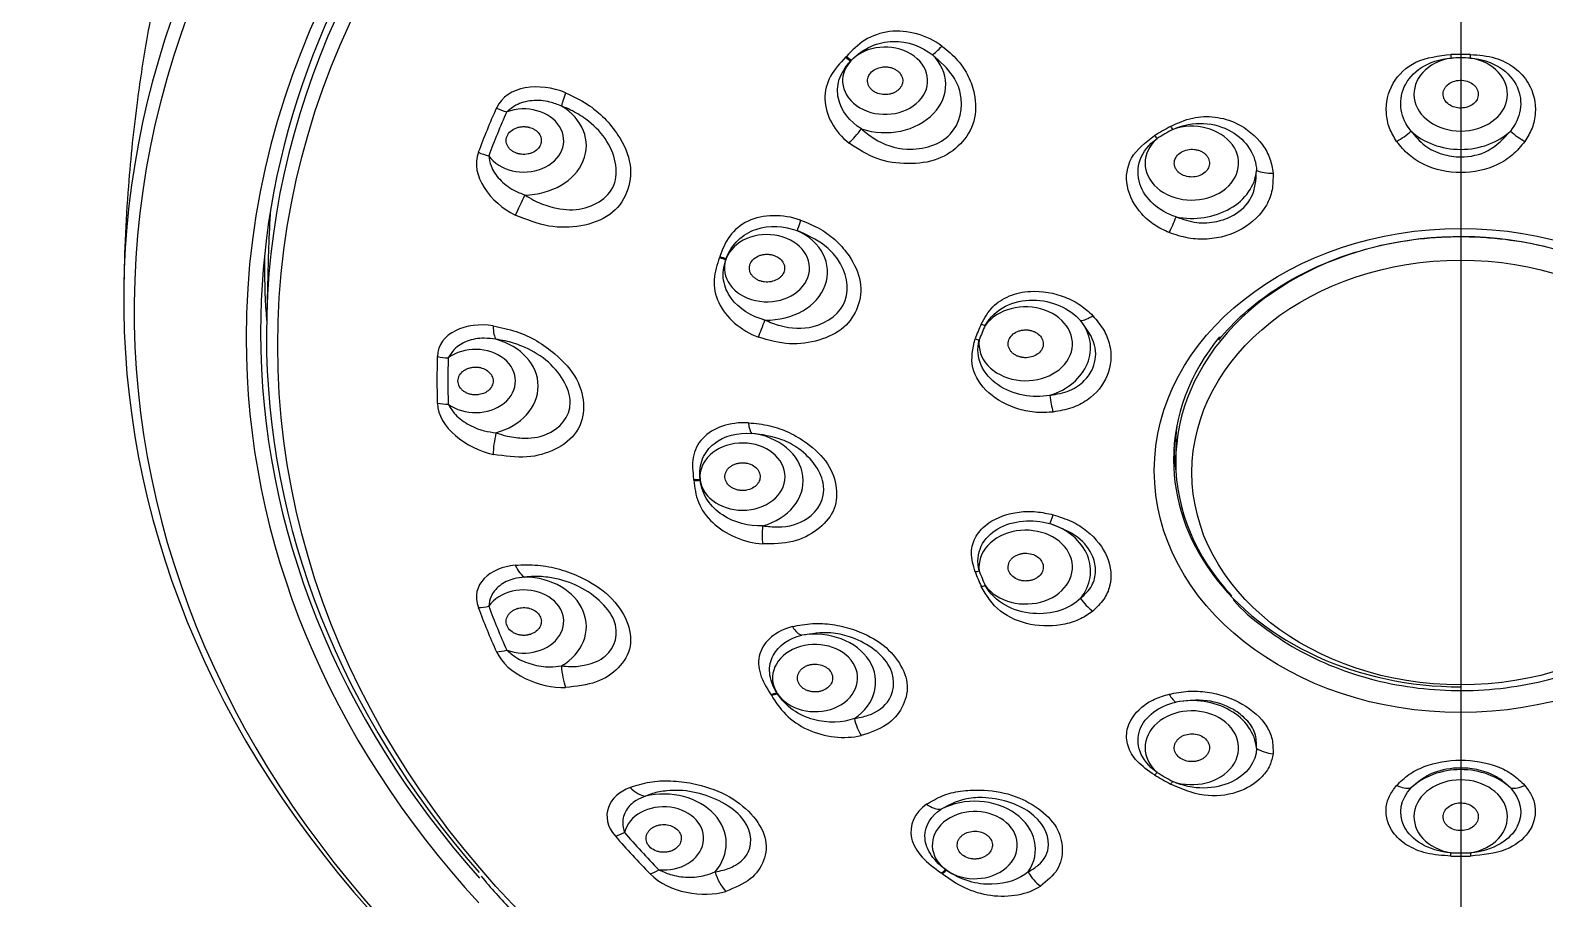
# Model space of a CAD drawing. Extents: x 0 to 1354, y 0 to 992.
# Drawn here: x 417.77 to 460.81, y 656.37 to 681.06 of the extents above; entities that cross this region are included whole.
import ezdxf

# ---------------------------------------------------------------- set-up
doc = ezdxf.new("R2010")
doc.units = 0
doc.header["$LTSCALE"] = 10
doc.header["$MEASUREMENT"] = 0
doc.linetypes.add('CENTER2', pattern=[28.575, 19.05, -3.175, 3.175, -3.175])
doc.layers.add('1', color=7, linetype='CONTINUOUS')
doc.layers.add('Cneter', color=1, linetype='CENTER2', lineweight=13)

msp = doc.modelspace()

# ---------------------------------------------------------------- linework, layer by layer
at = {"layer": '1', "color": 7, "linetype": 'Continuous', "lineweight": -3}
for p, q in [((424.543, 674.89), (424.489, 672.997)), ((450.325, 669.282), (450.325, 668.797))]:
    msp.add_line(p, q, dxfattribs=at)
for centre, major_axis, ratio, start_param, end_param in [((458.424, 673.124), (37.699, 0), 0.790155, 5.156583, 10.55138), ((458.424, 672.315), (-34.52, 0), 0.790155, 3.141593, 6.283185), ((458.424, 672.48), (34.11, 0), 0.790155, 0, 3.141593), ((458.424, 673.406), (-37.999, 0), 0.790155, 5.627397, 6.920378), ((458.424, 672.394), (-33.944, 0), 0.790155, 5.595275, 6.283185), ((442.065, 679.63), (1.209, 0), 0.790155, 2.51018, 8.762594), ((443.805, 681.002), (-0.475, -0.643), 0.18333, 0.372338, 1.069202), ((458.424, 669.882), (21.895, 0), 0.790155, 2.493937, 2.495651), ((441.089, 680.684), (-0.579, 0.552), 0.489427, 1.773217, 2.007632), ((441.112, 680.707), (0.578, -0.553), 0.488794, 4.91568, 5.150095), ((458.424, 669.868), (21.709, 0), 0.790155, 2.493937, 2.495651), ((442.065, 679.515), (-1.723, 0), 0.790155, 1.168192, 3.821397), ((458.424, 679.248), (1.328, 0), 0.790155, 1.780257, 7.64452), ((458.424, 668.982), (-14.424, 0), 0.790155, 4.69308, 4.731698), ((458.148, 680.765), (-0.012, 0.8), 0.011834, 2.076794, 2.23044), ((458.424, 668.976), (14.302, 0), 0.790155, 1.551487, 1.590105), ((458.701, 680.765), (-0.012, -0.8), 0.011834, 0.911152, 1.064799), ((433.254, 679.783), (-0.385, -0.923), 0.069891, 5.30923, 5.987258), ((458.424, 671.123), (-29.098, 0), 0.790155, 5.940229, 5.997824), ((431.795, 677.93), (1.136, 0), 0.790155, 3.645275, 8.292777), ((431.312, 679.355), (-0.911, 0.412), 0.577214, 1.512063, 1.825951), ((431.795, 677.786), (-1.779, 0), 0.790155, 1.589334, 4.065533), ((458.424, 671.093), (28.789, 0), 0.790155, 2.798636, 2.856231), ((450.783, 677.286), (1.328, 0), 0.790155, 2.408576, 8.272839), ((441.189, 678.264), (-0.496, -0.628), 0.201371, 1.028996, 1.72586), ((458.424, 668.982), (-14.424, 0), 0.790155, 5.321398, 5.360017), ((449.796, 678.479), (-0.41, 0.687), 0.369764, 1.971146, 2.124793), ((458.424, 668.976), (14.302, 0), 0.790155, 2.179806, 2.218424), ((450.243, 678.735), (0.386, -0.701), 0.350617, 5.125372, 5.279019), ((456.616, 678.315), (-0.651, -0.465), 0.42584, 1.252545, 1.894), ((458.424, 679.133), (-1.842, 0), 0.790155, 0.696206, 2.445387), ((460.233, 678.315), (-0.651, 0.465), 0.42584, 1.247593, 1.889048), ((430.8, 678.109), (0.937, -0.348), 0.588121, 4.613484, 4.927372), ((450.783, 677.172), (-1.842, 0), 0.790155, 1.324524, 3.073705), ((453.134, 677.421), (-0.797, -0.065), 0.516767, 0.830444, 1.4719), ((431.84, 676.343), (-0.439, -0.898), 0.027536, 4.683208, 5.361237), ((458.424, 674.287), (-33.89, 0), 0.790155, 6.220452, 6.260703), ((450.209, 675.741), (-0.294, -0.744), 0.137649, 1.008542, 1.649998), ((438.707, 674.301), (1.209, 0), 0.790155, 2.879779, 9.132193), ((438.707, 674.186), (-1.723, 0), 0.790155, 1.537791, 4.190996), ((439.821, 676.095), (-0.262, -0.756), 0.015481, 5.319461, 6.016325), ((458.425, 668.797), (-8.1, 0), 0.790155, 3.141593, 5.631894), ((458.424, 674.41), (-34, 0), 0.790155, 6.274055, 6.283185), ((458.424, 669.882), (21.895, 0), 0.790155, 2.863537, 2.86525), ((437.539, 675.039), (-0.753, 0.27), 0.589653, 1.54494, 1.779354), ((437.55, 675.067), (0.752, -0.272), 0.589366, 4.687755, 4.92217), ((458.424, 669.868), (21.709, 0), 0.790155, 2.863537, 2.86525), ((458.424, 674.41), (-34, 0), 0.790155, 0, 0.059494), ((446.061, 672.15), (1.328, 0), 0.790155, 3.036895, 8.901158), ((438.633, 672.795), (-0.285, -0.748), 0.006264, 0.917112, 1.613975), ((446.061, 672.036), (-1.842, 0), 0.790155, 1.952843, 3.702024), ((448.057, 673.401), (-0.58, -0.551), 0.3757, 0.441364, 1.082819), ((458.424, 672.315), (-34.52, 0), 0.790155, 0, 0.629497), ((458.424, 672.48), (34.11, 0), 0.790155, 3.141593, 3.755087), ((458.424, 672.394), (-33.944, 0), 0.790155, 0, 0.605935), ((431.215, 673.228), (-0.155, -0.988), 0.252062, 5.362069, 6.040098), ((458.424, 668.982), (-14.424, 0), 0.790155, 5.949717, 5.988335), ((458.424, 668.976), (14.302, 0), 0.790155, 2.808124, 2.846742), ((444.911, 673.165), (0.733, -0.321), 0.579144, 4.807386, 4.961032), ((458.424, 668.848), (8.162, 0), 0.790155, 2.567172, 3.141593), ((458.425, 668.797), (-8.1, 0), 0.790155, 5.631894, 6.283185), ((430.424, 671.093), (1.136, 0), 0.790155, 3.959434, 8.606936), ((430.424, 670.95), (-1.779, 0), 0.790155, 1.903493, 4.379692), ((444.74, 672.75), (-0.747, 0.287), 0.586457, 1.638854, 1.792501), ((458.424, 671.123), (-29.098, 0), 0.790155, 6.254388, 6.311983), ((429.648, 672.361), (-0.999, 0.036), 0.612653, 1.279239, 1.593127), ((458.424, 671.093), (28.789, 0), 0.790155, 3.112795, 3.17039), ((446.939, 670.683), (0.098, -0.794), 0.237725, 4.681171, 5.322626), ((429.648, 671.051), (0.999, 0.036), 0.612653, 4.37617, 4.690058), ((438.35, 670.382), (-0.037, -0.799), 0.234951, 5.362384, 6.059247), ((458.425, 669.282), (8.1, 0), 0.790155, 3.061138, 3.141593), ((431.215, 669.611), (-0.212, -0.977), 0.207528, 4.74651, 5.424539), ((438.012, 668.374), (1.209, 0), 0.790155, 3.249378, 9.501792), ((438.012, 668.259), (-1.723, 0), 0.790155, 1.90739, 4.560595), ((458.424, 669.282), (8.15, 0), 0.790155, 3.152785, 3.260973), ((458.424, 668.848), (8.162, 0), 0.790155, 3.141593, 3.665552), ((458.425, 668.797), (-8.1, 0), 0.790155, 0, 0.637449), ((458.424, 669.882), (21.895, 0), 0.790155, 3.233136, 3.234849), ((436.807, 668.79), (0.795, 0.092), 0.610341, 4.407184, 4.641599), ((436.81, 668.761), (-0.794, -0.094), 0.610244, 1.264274, 1.498689), ((458.424, 669.868), (21.709, 0), 0.790155, 3.233136, 3.234849), ((446.939, 667.79), (-0.208, -0.772), 0.056522, 0.242482, 0.883937), ((438.751, 666.966), (-0.061, -0.798), 0.212439, 4.718598, 5.415462), ((446.061, 665.802), (1.328, 0), 0.790155, 3.665213, 9.529476), ((446.061, 665.687), (-1.842, 0), 0.790155, 2.581161, 4.330343), ((431.84, 666.495), (0.091, -0.996), 0.432054, 5.368556, 6.046585), ((431.795, 664.113), (-1.779, 0), 0.790155, 2.217652, 4.693852), ((444.74, 666.182), (0.747, 0.287), 0.586457, 4.337038, 4.490685), ((458.424, 668.982), (-14.424, 0), 0.790155, 0.29485, 0.333468), ((458.424, 668.976), (14.302, 0), 0.790155, 3.436443, 3.475061), ((458.424, 668.848), (8.162, 0), 0.790155, 3.665551, 4.712389), ((431.795, 664.256), (1.136, 0), 0.790155, 4.273594, 8.921095), ((444.911, 665.767), (-0.733, -0.321), 0.579144, 1.168506, 1.322153), ((430.8, 665.302), (-0.937, -0.348), 0.588121, 1.041925, 1.355813), ((458.424, 671.123), (-29.098, 0), 0.790155, 0.285362, 0.342957), ((458.424, 671.093), (28.789, 0), 0.790155, 3.426954, 3.484549), ((448.057, 665.073), (0.511, -0.615), 0.556904, 4.516601, 5.158057), ((440.074, 662.648), (1.209, 0), 0.790155, 3.618977, 9.871391), ((439.59, 664.635), (0.202, -0.774), 0.44544, 5.337326, 6.034189), ((440.074, 662.533), (-1.723, 0), 0.790155, 2.276989, 4.930194), ((431.312, 664.057), (0.911, 0.412), 0.577214, 4.143346, 4.457234), ((433.254, 663.055), (0.03, -1), 0.3897, 4.764865, 5.442893), ((438.983, 662.726), (0.677, 0.426), 0.548886, 4.145622, 4.380037), ((458.424, 669.882), (21.895, 0), 0.790155, 3.602735, 3.604448), ((439, 662.699), (-0.676, -0.427), 0.548418, 1.002967, 1.237381), ((458.424, 669.868), (21.709, 0), 0.790155, 3.602735, 3.604448), ((450.209, 662.732), (0.189, -0.777), 0.318853, 5.403993, 6.045448), ((450.783, 660.551), (-1.842, 0), 0.790155, 3.20948, 4.958661), ((450.783, 660.666), (1.328, 0), 0.790155, 4.293532, 10.157795), ((441.526, 661.564), (0.177, -0.78), 0.425202, 4.701083, 5.397947), ((453.134, 661.053), (0.796, -0.078), 0.69797, 4.082197, 4.723652), ((449.796, 660.454), (0.41, 0.687), 0.369764, 4.004746, 4.158392), ((458.424, 668.982), (-14.424, 0), 0.790155, 0.923169, 0.961787), ((458.424, 668.976), (14.302, 0), 0.790155, 4.064761, 4.10338), ((458.424, 658.589), (-1.842, 0), 0.790155, 3.837798, 5.58698), ((435.067, 660.245), (0.359, -0.933), 0.592247, 5.317737, 5.995766), ((435.772, 657.945), (-1.779, 0), 0.790155, 2.531812, 5.008011), ((450.243, 660.198), (-0.386, -0.701), 0.350617, 0.85052, 1.004166), ((456.616, 660.159), (0.6, -0.53), 0.607043, 5.181947, 5.823402), ((458.424, 658.704), (1.328, 0), 0.790155, 4.92185, 10.786113), ((460.233, 660.159), (0.6, 0.53), 0.607043, 3.601376, 4.242831), ((435.772, 658.089), (1.136, 0), 0.790155, 4.587753, 9.235255), ((443.374, 659.63), (0.458, -0.656), 0.61852, 5.225567, 5.92243), ((444.614, 657.783), (-1.723, 0), 0.790155, 2.646588, 5.299793), ((444.614, 657.898), (1.209, 0), 0.790155, 3.988576, 10.24099), ((434.656, 658.871), (-0.756, -0.654), 0.50602, 0.844351, 1.158239), ((458.424, 671.123), (-29.098, 0), 0.790155, 0.599521, 0.657116), ((458.424, 671.093), (28.789, 0), 0.790155, 3.741114, 3.798709), ((458.148, 658.168), (0.012, 0.8), 0.011834, 3.899098, 4.052745), ((458.424, 668.976), (14.302, 0), 0.790155, 4.69308, 4.731698), ((458.701, 658.168), (0.012, -0.8), 0.011834, 5.372033, 5.52568), ((458.424, 668.982), (-14.424, 0), 0.790155, 1.551487, 1.590105), ((435.631, 657.811), (0.716, 0.699), 0.485274, 3.956021, 4.26991), ((437.757, 657.319), (0.292, -0.956), 0.556219, 4.729444, 5.407473), ((443.786, 657.692), (0.468, 0.649), 0.413301, 3.957805, 4.19222), ((458.424, 669.882), (21.895, 0), 0.790155, 3.972334, 3.974047), ((443.813, 657.672), (-0.467, -0.65), 0.412525, 0.815539, 1.049953), ((458.424, 669.868), (21.709, 0), 0.790155, 3.972334, 3.974047), ((446.582, 657.319), (0.431, -0.674), 0.60329, 4.599472, 5.296335)]:
    msp.add_ellipse(centre, major_axis=major_axis, ratio=ratio, start_param=start_param, end_param=end_param, dxfattribs=at)
for centre, major_axis in [((458.424, 672.102), (33.622, 0)), ((458.424, 668.548), (-8.709, 0)), ((458.425, 668.491), (7.641, 0))]:
    msp.add_ellipse(centre, major_axis=major_axis, ratio=0.790155, dxfattribs=at)
for points, knots in [([(431.002, 701.819), (430.516, 701.262), (429.686, 700.256), (428.662, 698.891), (427.875, 697.763), (427.175, 696.696), (426.454, 695.519), (425.644, 694.088), (424.853, 692.547), (424.124, 690.965), (423.487, 689.435), (422.879, 687.804), (422.248, 685.869), (421.736, 683.985), (421.35, 682.27), (421.058, 680.746), (420.77, 678.877), (420.513, 676.431), (420.434, 674.587), (420.426, 673.56)], [0, 0, 0, 0, 0.073159, 0.128421, 0.166706, 0.205894, 0.252033, 0.300947, 0.366045, 0.420507, 0.470557, 0.527281, 0.590481, 0.669456, 0.716247, 0.761084, 0.820335, 0.900163, 1, 1, 1, 1]), ([(443.68, 680.616), (443.259, 680.927), (442.701, 681.088), (441.935, 680.994), (441.695, 680.908), (441.286, 680.653), (441.124, 680.486), (440.964, 680.319)], [0, 0, 0, 0, 0.5, 0.5, 0.75, 0.75, 1, 1, 1, 1]), ([(443.68, 680.616), (443.837, 680.486), (444.141, 680.233), (444.451, 679.758), (444.648, 679.17), (444.658, 678.466), (444.251, 677.803), (443.58, 677.342), (442.714, 677.233), (441.802, 677.36), (441.297, 677.688), (441.041, 677.855)], [0, 0, 0, 0, 0.087607, 0.169371, 0.250856, 0.377447, 0.501128, 0.621802, 0.747777, 0.872041, 1, 1, 1, 1]), ([(441.112, 680.217), (441.274, 680.384), (441.461, 680.517), (441.865, 680.696), (442.079, 680.74), (442.71, 680.756), (443.113, 680.607), (443.405, 680.371)], [0, 0, 0, 0, 0.25, 0.25, 0.5, 0.5, 1, 1, 1, 1]), ([(440.941, 680.295), (440.783, 680.13), (440.622, 679.958), (440.406, 679.559), (440.349, 679.333), (440.367, 678.648), (440.633, 678.177), (441.041, 677.855)], [0, 0, 0, 0, 0.25, 0.25, 0.5, 0.5, 1, 1, 1, 1]), ([(441.39, 678.262), (441.065, 678.463), (440.814, 678.774), (440.7, 679.295), (440.704, 679.479), (440.819, 679.844), (440.932, 680.026), (441.089, 680.194)], [0, 0, 0, 0, 0.5, 0.5, 0.75, 0.75, 1, 1, 1, 1]), ([(441.39, 678.262), (441.506, 678.166), (441.872, 677.863), (442.818, 677.549), (443.632, 677.815), (444.195, 678.406), (444.335, 679.039), (443.988, 679.857), (443.629, 680.174), (443.405, 680.371)], [0, 0, 0, 0, 0.080562, 0.253207, 0.499831, 0.500495, 0.747529, 0.843295, 1, 1, 1, 1]), ([(456.601, 677.906), (456.527, 678.029), (456.374, 678.283), (456.264, 678.854), (456.41, 679.577), (457.126, 680.26), (457.797, 680.337), (458.146, 680.377)], [0, 0, 0, 0, 0.121003, 0.24993, 0.500418, 0.740079, 1, 1, 1, 1]), ([(457.011, 678.2), (456.719, 678.555), (456.627, 679.029), (456.917, 679.665), (457.082, 679.858), (457.533, 680.15), (457.823, 680.245), (458.148, 680.274)], [0, 0, 0, 0, 0.5, 0.5, 0.75, 0.75, 1, 1, 1, 1]), ([(458.701, 680.274), (459.023, 680.245), (459.313, 680.151), (459.765, 679.86), (459.932, 679.664), (460.22, 679.034), (460.129, 678.553), (459.838, 678.2)], [0, 0, 0, 0, 0.25, 0.25, 0.5, 0.5, 1, 1, 1, 1]), ([(458.703, 680.377), (458.94, 680.358), (459.392, 680.321), (459.981, 680.023), (460.453, 679.491), (460.595, 678.853), (460.477, 678.282), (460.323, 678.03), (460.248, 677.906)], [0, 0, 0, 0, 0.178327, 0.339125, 0.500023, 0.752204, 0.878517, 1, 1, 1, 1]), ([(442.364, 679.946), (442.351, 679.954), (442.324, 679.969), (442.265, 679.994), (442.184, 680.016), (442.082, 680.027), (441.946, 680.02), (441.784, 679.97), (441.635, 679.853), (441.57, 679.723), (441.562, 679.613), (441.577, 679.532), (441.612, 679.456), (441.666, 679.387), (441.718, 679.344), (441.756, 679.319), (441.782, 679.304), (441.858, 679.265), (441.997, 679.229), (442.155, 679.236), (442.273, 679.268), (442.354, 679.305), (442.425, 679.352), (442.504, 679.429), (442.566, 679.545), (442.57, 679.697), (442.514, 679.816), (442.448, 679.886), (442.402, 679.922), (442.377, 679.938), (442.364, 679.946)], [0, 0, 0, 0, 0.015625, 0.03125, 0.0625, 0.09375, 0.125, 0.1875, 0.25, 0.3125, 0.34375, 0.375, 0.40625, 0.4375, 0.46875, 0.476562, 0.484375, 0.5, 0.5625, 0.625, 0.65625, 0.6875, 0.71875, 0.75, 0.8125, 0.875, 0.9375, 0.96875, 0.984375, 1, 1, 1, 1]), ([(458.924, 679.248), (458.924, 679.261), (458.923, 679.288), (458.913, 679.34), (458.888, 679.403), (458.84, 679.473), (458.753, 679.554), (458.61, 679.626), (458.408, 679.654), (458.208, 679.616), (458.07, 679.535), (457.991, 679.45), (457.949, 679.378), (457.93, 679.314), (457.925, 679.268), (457.924, 679.242), (457.926, 679.204), (457.938, 679.146), (457.983, 679.05), (458.081, 678.947), (458.248, 678.868), (458.44, 678.843), (458.631, 678.877), (458.792, 678.966), (458.882, 679.074), (458.918, 679.172), (458.924, 679.223), (458.924, 679.248)], [0, 0, 0, 0, 0.015625, 0.03125, 0.0625, 0.09375, 0.125, 0.1875, 0.25, 0.3125, 0.375, 0.40625, 0.4375, 0.46875, 0.484375, 0.492188, 0.5, 0.53125, 0.5625, 0.625, 0.6875, 0.75, 0.8125, 0.875, 0.9375, 0.96875, 1, 1, 1, 1]), ([(432.984, 679.286), (433.193, 679.188), (433.595, 678.996), (434.104, 678.575), (434.563, 678.002), (434.896, 677.251), (434.777, 676.422), (434.287, 675.758), (433.448, 675.461), (432.488, 675.436), (431.872, 675.683), (431.555, 675.81)], [0, 0, 0, 0, 0.087456, 0.169153, 0.25014, 0.377375, 0.499739, 0.622279, 0.749894, 0.871256, 1, 1, 1, 1]), ([(432.867, 678.908), (432.759, 678.951), (432.49, 679.057), (432.029, 679.087), (431.593, 678.975), (431.395, 678.811), (431.312, 678.742)], [0, 0, 0, 0, 0.200427, 0.49953, 0.790892, 1, 1, 1, 1]), ([(431.828, 676.381), (431.909, 676.33), (432.133, 676.19), (432.624, 676.002), (433.526, 675.88), (434.198, 676.278), (434.512, 677.043), (434.332, 677.844), (433.647, 678.496), (433.195, 678.776), (432.954, 678.873), (432.867, 678.908)], [0, 0, 0, 0, 0.046355, 0.127416, 0.254336, 0.50001, 0.500136, 0.746142, 0.872777, 0.954138, 1, 1, 1, 1]), ([(450.173, 678.33), (450.378, 678.424), (450.769, 678.604), (451.448, 678.631), (452.188, 678.41), (452.733, 677.949), (453.022, 677.422), (453.067, 677.142), (453.089, 677.004)], [0, 0, 0, 0, 0.178327, 0.339125, 0.500023, 0.752204, 0.878517, 1, 1, 1, 1]), ([(450.243, 678.245), (450.526, 678.371), (450.829, 678.429), (451.402, 678.401), (451.675, 678.318), (452.35, 677.935), (452.611, 677.498), (452.621, 677.073)], [0, 0, 0, 0, 0.25, 0.25, 0.5, 0.5, 1, 1, 1, 1]), ([(431.949, 678.306), (431.941, 678.308), (431.924, 678.312), (431.891, 678.318), (431.83, 678.326), (431.743, 678.326), (431.641, 678.309), (431.513, 678.264), (431.38, 678.171), (431.291, 678.015), (431.291, 677.872), (431.337, 677.765), (431.39, 677.693), (431.461, 677.632), (431.531, 677.592), (431.584, 677.571), (431.614, 677.561), (431.634, 677.556), (431.65, 677.552), (431.665, 677.548), (431.693, 677.543), (431.781, 677.531), (431.893, 677.537), (432.009, 677.57), (432.114, 677.619), (432.22, 677.706), (432.293, 677.839), (432.301, 677.987), (432.241, 678.128), (432.139, 678.224), (432.039, 678.277), (431.982, 678.297), (431.953, 678.305), (431.949, 678.306)], [0, 0, 0, 0, 0.007812, 0.015625, 0.03125, 0.0625, 0.09375, 0.125, 0.1875, 0.25, 0.3125, 0.34375, 0.375, 0.40625, 0.4375, 0.453125, 0.460938, 0.46875, 0.472656, 0.476562, 0.484375, 0.5, 0.5625, 0.59375, 0.625, 0.6875, 0.75, 0.8125, 0.875, 0.9375, 0.96875, 0.996094, 1, 1, 1, 1]), ([(450.138, 675.311), (449.996, 675.378), (449.701, 675.517), (449.228, 675.938), (448.859, 676.604), (448.977, 677.502), (449.467, 677.876), (449.723, 678.071)], [0, 0, 0, 0, 0.121003, 0.24993, 0.500418, 0.740079, 1, 1, 1, 1]), ([(450.334, 675.76), (449.851, 675.916), (449.447, 676.262), (449.235, 676.919), (449.233, 677.153), (449.39, 677.601), (449.555, 677.814), (449.796, 677.988)], [0, 0, 0, 0, 0.5, 0.5, 0.75, 0.75, 1, 1, 1, 1]), ([(460.248, 677.906), (460.138, 677.772), (459.924, 677.512), (459.331, 677.135), (458.426, 676.94), (457.52, 677.133), (456.926, 677.511), (456.711, 677.772), (456.601, 677.906)], [0, 0, 0, 0, 0.130106, 0.252927, 0.499594, 0.746402, 0.869479, 1, 1, 1, 1]), ([(457.011, 678.2), (457.131, 678.053), (457.364, 677.767), (457.883, 677.522), (458.513, 677.424), (459.284, 677.591), (459.647, 677.99), (459.838, 678.2)], [0, 0, 0, 0, 0.179168, 0.347393, 0.501625, 0.737142, 1, 1, 1, 1]), ([(430.8, 677.497), (430.815, 677.4), (430.85, 677.168), (431.094, 676.811), (431.452, 676.53), (431.721, 676.423), (431.828, 676.381)], [0, 0, 0, 0, 0.208279, 0.500324, 0.801781, 1, 1, 1, 1]), ([(451.188, 677.519), (451.178, 677.529), (451.157, 677.55), (451.11, 677.587), (451.043, 677.627), (450.952, 677.661), (450.822, 677.686), (450.652, 677.679), (450.468, 677.607), (450.334, 677.483), (450.283, 677.354), (450.282, 677.248), (450.302, 677.17), (450.334, 677.11), (450.364, 677.071), (450.383, 677.049), (450.413, 677.019), (450.465, 676.978), (450.573, 676.921), (450.729, 676.884), (450.923, 676.897), (451.097, 676.966), (451.226, 677.082), (451.291, 677.229), (451.282, 677.358), (451.239, 677.454), (451.207, 677.498), (451.188, 677.519)], [0, 0, 0, 0, 0.015625, 0.03125, 0.0625, 0.09375, 0.125, 0.1875, 0.25, 0.3125, 0.375, 0.40625, 0.4375, 0.46875, 0.484375, 0.492188, 0.5, 0.53125, 0.5625, 0.625, 0.6875, 0.75, 0.8125, 0.875, 0.9375, 0.96875, 1, 1, 1, 1]), ([(450.334, 675.76), (450.528, 675.693), (450.905, 675.564), (451.487, 675.602), (452.06, 675.813), (452.575, 676.31), (452.605, 676.809), (452.621, 677.073)], [0, 0, 0, 0, 0.179168, 0.347393, 0.501625, 0.737142, 1, 1, 1, 1]), ([(453.089, 677.004), (453.09, 676.843), (453.092, 676.528), (452.866, 675.941), (452.265, 675.359), (451.402, 675.098), (450.667, 675.135), (450.318, 675.251), (450.138, 675.311)], [0, 0, 0, 0, 0.130106, 0.252927, 0.499594, 0.746402, 0.869479, 1, 1, 1, 1]), ([(439.662, 675.667), (439.159, 675.842), (438.597, 675.837), (437.955, 675.535), (437.777, 675.387), (437.519, 675.033), (437.444, 674.832), (437.371, 674.63)], [0, 0, 0, 0, 0.5, 0.5, 0.75, 0.75, 1, 1, 1, 1]), ([(437.55, 674.577), (437.625, 674.779), (437.738, 674.956), (438.03, 675.237), (438.206, 675.34), (438.772, 675.532), (439.2, 675.506), (439.565, 675.367)], [0, 0, 0, 0, 0.25, 0.25, 0.5, 0.5, 1, 1, 1, 1]), ([(439.662, 675.667), (439.856, 675.588), (440.231, 675.436), (440.703, 675.077), (441.123, 674.579), (441.424, 673.921), (441.337, 673.186), (440.932, 672.566), (440.208, 672.222), (439.345, 672.087), (438.76, 672.254), (438.464, 672.339)], [0, 0, 0, 0, 0.087607, 0.169371, 0.250856, 0.377447, 0.501128, 0.621802, 0.747777, 0.872041, 1, 1, 1, 1]), ([(438.65, 672.826), (438.792, 672.767), (439.236, 672.584), (440.197, 672.552), (440.806, 673.028), (441.061, 673.739), (440.925, 674.374), (440.286, 675.046), (439.841, 675.244), (439.565, 675.367)], [0, 0, 0, 0, 0.080562, 0.253207, 0.499831, 0.500495, 0.747529, 0.843295, 1, 1, 1, 1]), ([(451.545, 672.258), (451.762, 672.525), (452.25, 673.035), (453.136, 673.715), (454.153, 674.286), (455.27, 674.731), (456.461, 675.037), (457.526, 675.175), (458.182, 675.198), (458.424, 675.198)], [0, 0, 0, 0, 0.148784, 0.301881, 0.454578, 0.607051, 0.759409, 0.911703, 1, 1, 1, 1]), ([(458.424, 675.198), (458.64, 675.198), (459.27, 675.179), (460.31, 675.052), (461.501, 674.755), (462.623, 674.322), (463.637, 673.758), (464.351, 673.249), (464.679, 672.912), (464.755, 672.828)], [0, 0, 0, 0, 0.088697, 0.260068, 0.431487, 0.602833, 0.774127, 0.945438, 1, 1, 1, 1]), ([(437.361, 674.602), (437.289, 674.402), (437.218, 674.196), (437.192, 673.761), (437.235, 673.534), (437.536, 672.895), (437.968, 672.528), (438.464, 672.339)], [0, 0, 0, 0, 0.25, 0.25, 0.5, 0.5, 1, 1, 1, 1]), ([(438.65, 672.826), (438.271, 672.922), (437.911, 673.143), (437.58, 673.598), (437.503, 673.772), (437.447, 674.145), (437.469, 674.347), (437.539, 674.548)], [0, 0, 0, 0, 0.5, 0.5, 0.75, 0.75, 1, 1, 1, 1]), ([(438.841, 674.682), (438.826, 674.685), (438.793, 674.691), (438.727, 674.697), (438.641, 674.695), (438.541, 674.677), (438.417, 674.631), (438.289, 674.538), (438.204, 674.386), (438.203, 674.246), (438.246, 674.142), (438.297, 674.071), (438.365, 674.01), (438.446, 673.961), (438.514, 673.936), (438.561, 673.923), (438.592, 673.916), (438.68, 673.902), (438.826, 673.908), (438.971, 673.959), (439.066, 674.023), (439.125, 674.08), (439.17, 674.145), (439.208, 674.239), (439.213, 674.365), (439.147, 674.508), (439.04, 674.603), (438.946, 674.649), (438.888, 674.67), (438.857, 674.678), (438.841, 674.682)], [0, 0, 0, 0, 0.015625, 0.03125, 0.0625, 0.09375, 0.125, 0.1875, 0.25, 0.3125, 0.34375, 0.375, 0.40625, 0.4375, 0.46875, 0.476562, 0.484375, 0.5, 0.5625, 0.625, 0.65625, 0.6875, 0.71875, 0.75, 0.8125, 0.875, 0.9375, 0.96875, 0.984375, 1, 1, 1, 1]), ([(444.795, 672.712), (444.89, 672.884), (445.07, 673.21), (445.579, 673.542), (446.305, 673.698), (447.044, 673.566), (447.629, 673.263), (447.857, 673.053), (447.968, 672.95)], [0, 0, 0, 0, 0.178327, 0.339125, 0.500023, 0.752204, 0.878517, 1, 1, 1, 1]), ([(444.911, 672.675), (445.045, 672.909), (445.246, 673.096), (445.721, 673.336), (445.996, 673.394), (446.8, 673.392), (447.313, 673.153), (447.621, 672.809)], [0, 0, 0, 0, 0.25, 0.25, 0.5, 0.5, 1, 1, 1, 1]), ([(446.748, 670.685), (446.942, 670.718), (447.318, 670.782), (447.74, 671.078), (448.038, 671.512), (448.1, 672.158), (447.787, 672.584), (447.621, 672.809)], [0, 0, 0, 0, 0.179168, 0.347393, 0.501625, 0.737142, 1, 1, 1, 1]), ([(447.968, 672.95), (448.08, 672.817), (448.297, 672.559), (448.525, 671.972), (448.457, 671.219), (447.967, 670.61), (447.372, 670.305), (447.021, 670.242), (446.841, 670.209)], [0, 0, 0, 0, 0.130106, 0.252927, 0.499594, 0.746402, 0.869479, 1, 1, 1, 1]), ([(431.005, 672.278), (430.892, 672.293), (430.609, 672.33), (430.179, 672.249), (429.822, 672.038), (429.699, 671.833), (429.648, 671.748)], [0, 0, 0, 0, 0.200427, 0.49953, 0.790892, 1, 1, 1, 1]), ([(430.924, 672.661), (431.144, 672.616), (431.571, 672.528), (432.176, 672.247), (432.792, 671.808), (433.362, 671.169), (433.558, 670.351), (433.366, 669.601), (432.73, 669.119), (431.887, 668.869), (431.251, 668.959), (430.924, 669.005)], [0, 0, 0, 0, 0.087456, 0.169153, 0.25014, 0.377375, 0.499739, 0.622279, 0.749894, 0.871256, 1, 1, 1, 1]), ([(446.215, 672.526), (446.199, 672.53), (446.167, 672.537), (446.101, 672.546), (446.017, 672.547), (445.919, 672.532), (445.794, 672.492), (445.663, 672.407), (445.567, 672.263), (445.551, 672.101), (445.605, 671.973), (445.684, 671.886), (445.758, 671.833), (445.829, 671.799), (445.882, 671.781), (445.913, 671.773), (445.96, 671.762), (446.033, 671.753), (446.162, 671.758), (446.317, 671.8), (446.464, 671.9), (446.553, 672.037), (446.571, 672.191), (446.514, 672.339), (446.411, 672.44), (446.305, 672.498), (446.246, 672.518), (446.215, 672.526)], [0, 0, 0, 0, 0.015625, 0.03125, 0.0625, 0.09375, 0.125, 0.1875, 0.25, 0.3125, 0.375, 0.40625, 0.4375, 0.46875, 0.484375, 0.492188, 0.5, 0.53125, 0.5625, 0.625, 0.6875, 0.75, 0.8125, 0.875, 0.9375, 0.96875, 1, 1, 1, 1]), ([(431.005, 669.621), (431.094, 669.591), (431.339, 669.51), (431.835, 669.445), (432.669, 669.541), (433.116, 670.078), (433.116, 670.883), (432.667, 671.605), (431.833, 672.067), (431.337, 672.228), (431.093, 672.265), (431.005, 672.278)], [0, 0, 0, 0, 0.046355, 0.127416, 0.254336, 0.50001, 0.500136, 0.746142, 0.872777, 0.954138, 1, 1, 1, 1]), ([(446.841, 670.209), (446.684, 670.2), (446.36, 670.18), (445.704, 670.311), (444.962, 670.692), (444.437, 671.485), (444.559, 672.017), (444.623, 672.294)], [0, 0, 0, 0, 0.121003, 0.24993, 0.500418, 0.740079, 1, 1, 1, 1]), ([(446.748, 670.685), (446.258, 670.591), (445.696, 670.69), (445.063, 671.129), (444.894, 671.32), (444.698, 671.757), (444.675, 672.007), (444.74, 672.26)], [0, 0, 0, 0, 0.5, 0.5, 0.75, 0.75, 1, 1, 1, 1]), ([(430.424, 671.488), (430.416, 671.488), (430.398, 671.488), (430.364, 671.486), (430.304, 671.478), (430.22, 671.457), (430.13, 671.416), (430.026, 671.342), (429.936, 671.221), (429.912, 671.051), (429.968, 670.915), (430.053, 670.824), (430.133, 670.769), (430.224, 670.728), (430.306, 670.708), (430.364, 670.701), (430.397, 670.698), (430.418, 670.698), (430.434, 670.698), (430.45, 670.698), (430.479, 670.7), (430.567, 670.71), (430.671, 670.743), (430.768, 670.803), (430.849, 670.875), (430.916, 670.984), (430.934, 671.128), (430.884, 671.271), (430.771, 671.391), (430.637, 671.457), (430.521, 671.483), (430.459, 671.488), (430.428, 671.488), (430.424, 671.488)], [0, 0, 0, 0, 0.007812, 0.015625, 0.03125, 0.0625, 0.09375, 0.125, 0.1875, 0.25, 0.3125, 0.34375, 0.375, 0.40625, 0.4375, 0.453125, 0.460938, 0.46875, 0.472656, 0.476562, 0.484375, 0.5, 0.5625, 0.59375, 0.625, 0.6875, 0.75, 0.8125, 0.875, 0.9375, 0.96875, 0.996094, 1, 1, 1, 1]), ([(429.648, 670.438), (429.699, 670.35), (429.821, 670.137), (430.179, 669.856), (430.61, 669.673), (430.893, 669.636), (431.005, 669.621)], [0, 0, 0, 0, 0.208279, 0.500324, 0.801781, 1, 1, 1, 1]), ([(438.178, 669.905), (437.661, 669.929), (437.17, 669.769), (436.739, 669.309), (436.647, 669.121), (436.576, 668.718), (436.597, 668.509), (436.622, 668.3)], [0, 0, 0, 0, 0.5, 0.5, 0.75, 0.75, 1, 1, 1, 1]), ([(438.178, 669.905), (438.383, 669.885), (438.778, 669.847), (439.348, 669.642), (439.934, 669.293), (440.485, 668.761), (440.731, 668.048), (440.647, 667.356), (440.162, 666.834), (439.465, 666.468), (438.879, 666.463), (438.582, 666.46)], [0, 0, 0, 0, 0.087607, 0.169371, 0.250856, 0.377447, 0.501128, 0.621802, 0.747777, 0.872041, 1, 1, 1, 1]), ([(436.807, 668.3), (436.784, 668.51), (436.809, 668.708), (436.949, 669.053), (437.063, 669.198), (437.489, 669.537), (437.884, 669.633), (438.272, 669.605)], [0, 0, 0, 0, 0.25, 0.25, 0.5, 0.5, 1, 1, 1, 1]), ([(438.581, 666.974), (438.728, 666.958), (439.19, 666.909), (440.037, 667.143), (440.36, 667.757), (440.272, 668.493), (439.878, 669.049), (439.034, 669.503), (438.564, 669.566), (438.272, 669.605)], [0, 0, 0, 0, 0.080562, 0.253207, 0.499831, 0.500495, 0.747529, 0.843295, 1, 1, 1, 1]), ([(437.963, 668.767), (437.947, 668.766), (437.914, 668.762), (437.849, 668.749), (437.77, 668.723), (437.686, 668.677), (437.591, 668.599), (437.514, 668.475), (437.504, 668.309), (437.567, 668.179), (437.654, 668.094), (437.735, 668.042), (437.826, 668.004), (437.924, 667.982), (437.999, 667.978), (438.048, 667.979), (438.081, 667.982), (438.169, 667.994), (438.303, 668.041), (438.415, 668.131), (438.474, 668.217), (438.503, 668.287), (438.515, 668.36), (438.507, 668.459), (438.454, 668.577), (438.328, 668.692), (438.185, 668.75), (438.076, 668.767), (438.012, 668.769), (437.979, 668.768), (437.963, 668.767)], [0, 0, 0, 0, 0.015625, 0.03125, 0.0625, 0.09375, 0.125, 0.1875, 0.25, 0.3125, 0.34375, 0.375, 0.40625, 0.4375, 0.46875, 0.476562, 0.484375, 0.5, 0.5625, 0.625, 0.65625, 0.6875, 0.71875, 0.75, 0.8125, 0.875, 0.9375, 0.96875, 0.984375, 1, 1, 1, 1]), ([(451.954, 664.883), (451.961, 664.874), (452.193, 664.585), (452.792, 664.097), (453.743, 663.45), (454.825, 662.939), (455.987, 662.565), (457.21, 662.339), (458.461, 662.266), (459.713, 662.348), (460.934, 662.583), (462.097, 662.967), (463.173, 663.491), (464.137, 664.144), (464.964, 664.909), (465.634, 665.77), (466.13, 666.704), (466.434, 667.669), (466.519, 668.375), (466.525, 668.745), (466.525, 668.797)], [0, 0, 0, 0, 0.001863, 0.063469, 0.125304, 0.187297, 0.249386, 0.311528, 0.373702, 0.435903, 0.498134, 0.560396, 0.622683, 0.684966, 0.747192, 0.809278, 0.871128, 0.932666, 0.990473, 1, 1, 1, 1]), ([(436.625, 668.271), (436.65, 668.064), (436.678, 667.852), (436.845, 667.437), (436.983, 667.237), (437.526, 666.723), (438.065, 666.499), (438.582, 666.46)], [0, 0, 0, 0, 0.25, 0.25, 0.5, 0.5, 1, 1, 1, 1]), ([(438.581, 666.974), (438.199, 666.958), (437.778, 667.063), (437.276, 667.396), (437.128, 667.536), (436.908, 667.869), (436.837, 668.063), (436.81, 668.271)], [0, 0, 0, 0, 0.5, 0.5, 0.75, 0.75, 1, 1, 1, 1]), ([(444.623, 665.67), (444.571, 665.852), (444.472, 666.199), (444.617, 666.699), (445.052, 667.153), (445.702, 667.378), (446.361, 667.395), (446.683, 667.325), (446.841, 667.292)], [0, 0, 0, 0, 0.178327, 0.339125, 0.500023, 0.752204, 0.878517, 1, 1, 1, 1]), ([(446.841, 667.292), (447.021, 667.234), (447.37, 667.121), (447.964, 666.745), (448.456, 666.1), (448.526, 665.384), (448.298, 664.868), (448.08, 664.658), (447.968, 664.551)], [0, 0, 0, 0, 0.130106, 0.252927, 0.499594, 0.746402, 0.869479, 1, 1, 1, 1]), ([(444.74, 665.692), (444.675, 665.944), (444.697, 666.188), (444.893, 666.601), (445.064, 666.773), (445.69, 667.138), (446.26, 667.177), (446.748, 667.038)], [0, 0, 0, 0, 0.25, 0.25, 0.5, 0.5, 1, 1, 1, 1]), ([(447.621, 664.913), (447.741, 665.027), (447.974, 665.248), (448.075, 665.678), (447.984, 666.165), (447.569, 666.72), (447.031, 666.928), (446.748, 667.038)], [0, 0, 0, 0, 0.179168, 0.347393, 0.501625, 0.737142, 1, 1, 1, 1]), ([(431.555, 665.857), (431.766, 665.865), (432.175, 665.882), (432.817, 665.757), (433.53, 665.485), (434.281, 665.011), (434.774, 664.279), (434.898, 663.521), (434.527, 662.913), (433.884, 662.477), (433.29, 662.413), (432.984, 662.38)], [0, 0, 0, 0, 0.087456, 0.169153, 0.25014, 0.377375, 0.499739, 0.622279, 0.749894, 0.871256, 1, 1, 1, 1]), ([(445.906, 666.177), (445.89, 666.173), (445.859, 666.164), (445.799, 666.14), (445.731, 666.102), (445.662, 666.044), (445.591, 665.955), (445.548, 665.824), (445.578, 665.664), (445.685, 665.525), (445.825, 665.446), (445.952, 665.413), (446.052, 665.404), (446.135, 665.41), (446.191, 665.42), (446.222, 665.428), (446.268, 665.441), (446.333, 665.468), (446.435, 665.531), (446.529, 665.637), (446.573, 665.787), (446.543, 665.939), (446.443, 666.071), (446.287, 666.165), (446.129, 666.199), (446, 666.196), (445.937, 666.185), (445.906, 666.177)], [0, 0, 0, 0, 0.015625, 0.03125, 0.0625, 0.09375, 0.125, 0.1875, 0.25, 0.3125, 0.375, 0.40625, 0.4375, 0.46875, 0.484375, 0.492188, 0.5, 0.53125, 0.5625, 0.625, 0.6875, 0.75, 0.8125, 0.875, 0.9375, 0.96875, 1, 1, 1, 1]), ([(431.828, 665.518), (431.72, 665.505), (431.45, 665.474), (431.093, 665.294), (430.85, 665.007), (430.815, 664.783), (430.8, 664.689)], [0, 0, 0, 0, 0.200427, 0.49953, 0.790892, 1, 1, 1, 1]), ([(432.867, 662.991), (432.955, 662.984), (433.196, 662.963), (433.649, 663.017), (434.333, 663.303), (434.512, 663.918), (434.197, 664.684), (433.524, 665.266), (432.622, 665.51), (432.132, 665.548), (431.908, 665.526), (431.828, 665.518)], [0, 0, 0, 0, 0.046355, 0.127416, 0.254336, 0.50001, 0.500136, 0.746142, 0.872777, 0.954138, 1, 1, 1, 1]), ([(447.968, 664.551), (447.857, 664.472), (447.627, 664.311), (447.04, 664.123), (446.207, 664.099), (445.24, 664.509), (444.947, 664.997), (444.795, 665.251)], [0, 0, 0, 0, 0.121003, 0.24993, 0.500418, 0.740079, 1, 1, 1, 1]), ([(447.621, 664.913), (447.312, 664.615), (446.807, 664.439), (445.995, 664.507), (445.723, 664.585), (445.248, 664.851), (445.046, 665.042), (444.911, 665.277)], [0, 0, 0, 0, 0.5, 0.5, 0.75, 0.75, 1, 1, 1, 1]), ([(431.64, 664.632), (431.632, 664.63), (431.616, 664.625), (431.584, 664.615), (431.529, 664.593), (431.459, 664.552), (431.388, 664.491), (431.318, 664.396), (431.28, 664.259), (431.324, 664.091), (431.431, 663.975), (431.547, 663.91), (431.644, 663.876), (431.747, 663.86), (431.833, 663.861), (431.891, 663.868), (431.923, 663.874), (431.943, 663.879), (431.958, 663.883), (431.974, 663.887), (432.001, 663.896), (432.081, 663.927), (432.166, 663.984), (432.235, 664.065), (432.284, 664.153), (432.305, 664.272), (432.266, 664.414), (432.162, 664.538), (432.008, 664.624), (431.855, 664.654), (431.734, 664.65), (431.674, 664.64), (431.644, 664.633), (431.64, 664.632)], [0, 0, 0, 0, 0.007812, 0.015625, 0.03125, 0.0625, 0.09375, 0.125, 0.1875, 0.25, 0.3125, 0.34375, 0.375, 0.40625, 0.4375, 0.453125, 0.460938, 0.46875, 0.472656, 0.476562, 0.484375, 0.5, 0.5625, 0.59375, 0.625, 0.6875, 0.75, 0.8125, 0.875, 0.9375, 0.96875, 0.996094, 1, 1, 1, 1]), ([(439.429, 664.109), (439.616, 664.147), (439.978, 664.22), (440.57, 664.187), (441.242, 664.024), (441.97, 663.681), (442.515, 663.085), (442.763, 662.417), (442.583, 661.796), (442.145, 661.263), (441.638, 661.096), (441.381, 661.012)], [0, 0, 0, 0, 0.087607, 0.169371, 0.250856, 0.377447, 0.501128, 0.621802, 0.747777, 0.872041, 1, 1, 1, 1]), ([(439.429, 664.109), (438.968, 663.988), (438.615, 663.703), (438.452, 663.155), (438.459, 662.955), (438.583, 662.56), (438.699, 662.372), (438.817, 662.184)], [0, 0, 0, 0, 0.5, 0.5, 0.75, 0.75, 1, 1, 1, 1]), ([(438.983, 662.235), (438.866, 662.425), (438.799, 662.617), (438.769, 662.978), (438.805, 663.145), (439.033, 663.58), (439.342, 663.78), (439.701, 663.863)], [0, 0, 0, 0, 0.25, 0.25, 0.5, 0.5, 1, 1, 1, 1]), ([(441.192, 661.497), (441.325, 661.523), (441.743, 661.604), (442.361, 662.055), (442.353, 662.715), (441.935, 663.377), (441.336, 663.786), (440.401, 663.977), (439.969, 663.906), (439.701, 663.863)], [0, 0, 0, 0, 0.080562, 0.253207, 0.499831, 0.500495, 0.747529, 0.843295, 1, 1, 1, 1]), ([(431.312, 663.444), (431.395, 663.372), (431.593, 663.2), (432.03, 663.018), (432.491, 662.947), (432.76, 662.979), (432.867, 662.991)], [0, 0, 0, 0, 0.208279, 0.500324, 0.801781, 1, 1, 1, 1]), ([(439.848, 663.001), (439.834, 662.995), (439.805, 662.982), (439.75, 662.951), (439.689, 662.904), (439.631, 662.837), (439.578, 662.738), (439.563, 662.601), (439.629, 662.443), (439.748, 662.339), (439.868, 662.285), (439.967, 662.259), (440.069, 662.25), (440.17, 662.258), (440.242, 662.275), (440.288, 662.291), (440.317, 662.302), (440.394, 662.339), (440.497, 662.421), (440.56, 662.536), (440.576, 662.634), (440.571, 662.707), (440.548, 662.779), (440.497, 662.869), (440.393, 662.964), (440.223, 663.035), (440.063, 663.049), (439.954, 663.033), (439.893, 663.017), (439.863, 663.007), (439.848, 663.001)], [0, 0, 0, 0, 0.015625, 0.03125, 0.0625, 0.09375, 0.125, 0.1875, 0.25, 0.3125, 0.34375, 0.375, 0.40625, 0.4375, 0.46875, 0.476562, 0.484375, 0.5, 0.5625, 0.625, 0.65625, 0.6875, 0.71875, 0.75, 0.8125, 0.875, 0.9375, 0.96875, 0.984375, 1, 1, 1, 1]), ([(438.834, 662.157), (438.951, 661.971), (439.074, 661.781), (439.413, 661.442), (439.627, 661.293), (440.339, 660.965), (440.912, 660.905), (441.381, 661.012)], [0, 0, 0, 0, 0.25, 0.25, 0.5, 0.5, 1, 1, 1, 1]), ([(441.192, 661.497), (440.858, 661.376), (440.433, 661.356), (439.828, 661.525), (439.629, 661.614), (439.275, 661.862), (439.12, 662.023), (439, 662.209)], [0, 0, 0, 0, 0.5, 0.5, 0.75, 0.75, 1, 1, 1, 1]), ([(449.723, 659.892), (449.544, 660.016), (449.204, 660.25), (448.929, 660.716), (448.906, 661.276), (449.22, 661.749), (449.7, 662.057), (449.994, 662.147), (450.138, 662.19)], [0, 0, 0, 0, 0.178327, 0.339125, 0.500023, 0.752204, 0.878517, 1, 1, 1, 1]), ([(450.138, 662.19), (450.318, 662.224), (450.666, 662.291), (451.399, 662.256), (452.263, 661.959), (452.866, 661.415), (453.092, 660.899), (453.09, 660.633), (453.089, 660.496)], [0, 0, 0, 0, 0.130106, 0.252927, 0.499594, 0.746402, 0.869479, 1, 1, 1, 1]), ([(452.621, 660.65), (452.621, 660.794), (452.621, 661.075), (452.363, 661.464), (451.917, 661.814), (451.184, 662.074), (450.628, 662.001), (450.334, 661.963)], [0, 0, 0, 0, 0.179168, 0.347393, 0.501625, 0.737142, 1, 1, 1, 1]), ([(449.796, 659.964), (449.557, 660.137), (449.391, 660.344), (449.233, 660.767), (449.236, 660.984), (449.445, 661.563), (449.853, 661.854), (450.334, 661.963)], [0, 0, 0, 0, 0.25, 0.25, 0.5, 0.5, 1, 1, 1, 1]), ([(450.379, 660.898), (450.369, 660.887), (450.351, 660.865), (450.32, 660.818), (450.293, 660.756), (450.28, 660.677), (450.29, 660.571), (450.352, 660.446), (450.495, 660.33), (450.685, 660.267), (450.856, 660.269), (450.984, 660.301), (451.072, 660.34), (451.135, 660.383), (451.172, 660.417), (451.192, 660.438), (451.219, 660.47), (451.252, 660.522), (451.287, 660.621), (451.284, 660.75), (451.209, 660.891), (451.072, 661), (450.892, 661.062), (450.696, 661.065), (450.543, 661.019), (450.44, 660.957), (450.398, 660.919), (450.379, 660.898)], [0, 0, 0, 0, 0.015625, 0.03125, 0.0625, 0.09375, 0.125, 0.1875, 0.25, 0.3125, 0.375, 0.40625, 0.4375, 0.46875, 0.484375, 0.492188, 0.5, 0.53125, 0.5625, 0.625, 0.6875, 0.75, 0.8125, 0.875, 0.9375, 0.96875, 1, 1, 1, 1]), ([(453.089, 660.496), (453.066, 660.384), (453.019, 660.151), (452.724, 659.736), (452.119, 659.343), (451.078, 659.238), (450.483, 659.498), (450.173, 659.634)], [0, 0, 0, 0, 0.121003, 0.24993, 0.500418, 0.740079, 1, 1, 1, 1]), ([(452.621, 660.65), (452.611, 660.269), (452.355, 659.898), (451.674, 659.583), (451.404, 659.522), (450.832, 659.518), (450.528, 659.58), (450.243, 659.707)], [0, 0, 0, 0, 0.5, 0.5, 0.75, 0.75, 1, 1, 1, 1]), ([(456.601, 659.595), (456.711, 659.703), (456.925, 659.914), (457.518, 660.219), (458.423, 660.376), (459.329, 660.22), (459.923, 659.915), (460.138, 659.703), (460.248, 659.595)], [0, 0, 0, 0, 0.130106, 0.252927, 0.499594, 0.746402, 0.869479, 1, 1, 1, 1]), ([(459.838, 659.523), (459.718, 659.637), (459.485, 659.857), (458.966, 660.047), (458.336, 660.121), (457.565, 659.994), (457.202, 659.686), (457.011, 659.523)], [0, 0, 0, 0, 0.179168, 0.347393, 0.501625, 0.737142, 1, 1, 1, 1]), ([(434.816, 659.539), (434.998, 659.597), (435.349, 659.709), (435.964, 659.742), (436.705, 659.651), (437.564, 659.379), (438.304, 658.801), (438.733, 658.112), (438.663, 657.449), (438.283, 656.885), (437.79, 656.685), (437.536, 656.582)], [0, 0, 0, 0, 0.087456, 0.169153, 0.25014, 0.377375, 0.499739, 0.622279, 0.749894, 0.871256, 1, 1, 1, 1]), ([(437.23, 657.14), (437.308, 657.153), (437.523, 657.189), (437.888, 657.346), (438.355, 657.776), (438.249, 658.401), (437.65, 659.052), (436.818, 659.446), (435.936, 659.467), (435.499, 659.388), (435.319, 659.316), (435.254, 659.29)], [0, 0, 0, 0, 0.046355, 0.127416, 0.254336, 0.50001, 0.500136, 0.746142, 0.872777, 0.954138, 1, 1, 1, 1]), ([(443.245, 659.061), (443.39, 659.148), (443.669, 659.316), (444.203, 659.449), (444.871, 659.484), (445.677, 659.367), (446.447, 658.966), (446.994, 658.416), (447.143, 657.79), (447.025, 657.175), (446.664, 656.88), (446.481, 656.73)], [0, 0, 0, 0, 0.087607, 0.169371, 0.250856, 0.377447, 0.501128, 0.621802, 0.747777, 0.872041, 1, 1, 1, 1]), ([(458.146, 657.587), (457.909, 657.603), (457.457, 657.634), (456.868, 657.879), (456.396, 658.311), (456.254, 658.828), (456.372, 659.29), (456.525, 659.495), (456.601, 659.595)], [0, 0, 0, 0, 0.178327, 0.339125, 0.500023, 0.752204, 0.878517, 1, 1, 1, 1]), ([(458.148, 657.678), (457.826, 657.707), (457.536, 657.797), (457.084, 658.063), (456.917, 658.238), (456.629, 658.797), (456.72, 659.216), (457.011, 659.523)], [0, 0, 0, 0, 0.25, 0.25, 0.5, 0.5, 1, 1, 1, 1]), ([(459.838, 659.523), (460.13, 659.214), (460.222, 658.801), (459.932, 658.237), (459.767, 658.064), (459.316, 657.798), (459.026, 657.707), (458.701, 657.678)], [0, 0, 0, 0, 0.5, 0.5, 0.75, 0.75, 1, 1, 1, 1]), ([(460.248, 659.595), (460.322, 659.495), (460.475, 659.289), (460.585, 658.827), (460.439, 658.242), (459.723, 657.685), (459.052, 657.62), (458.703, 657.587)], [0, 0, 0, 0, 0.121003, 0.24993, 0.500418, 0.740079, 1, 1, 1, 1]), ([(435.254, 659.29), (435.162, 659.252), (434.933, 659.158), (434.683, 658.902), (434.577, 658.572), (434.633, 658.35), (434.656, 658.258)], [0, 0, 0, 0, 0.200427, 0.49953, 0.790892, 1, 1, 1, 1]), ([(443.245, 659.061), (442.902, 658.822), (442.734, 658.46), (442.862, 657.907), (442.967, 657.723), (443.27, 657.391), (443.464, 657.248), (443.66, 657.107)], [0, 0, 0, 0, 0.5, 0.5, 0.75, 0.75, 1, 1, 1, 1]), ([(446.13, 657.136), (446.231, 657.196), (446.548, 657.386), (446.854, 657.973), (446.517, 658.583), (445.825, 659.08), (445.102, 659.294), (444.201, 659.214), (443.867, 659.03), (443.659, 658.916)], [0, 0, 0, 0, 0.080562, 0.253207, 0.499831, 0.500495, 0.747529, 0.843295, 1, 1, 1, 1]), ([(457.924, 658.704), (457.924, 658.691), (457.926, 658.664), (457.936, 658.612), (457.961, 658.549), (458.009, 658.479), (458.096, 658.398), (458.239, 658.326), (458.441, 658.298), (458.641, 658.336), (458.779, 658.417), (458.858, 658.502), (458.9, 658.574), (458.919, 658.638), (458.924, 658.684), (458.925, 658.71), (458.923, 658.748), (458.911, 658.806), (458.866, 658.902), (458.768, 659.005), (458.601, 659.084), (458.409, 659.109), (458.218, 659.075), (458.057, 658.986), (457.967, 658.878), (457.931, 658.78), (457.924, 658.729), (457.924, 658.704)], [0, 0, 0, 0, 0.015625, 0.03125, 0.0625, 0.09375, 0.125, 0.1875, 0.25, 0.3125, 0.375, 0.40625, 0.4375, 0.46875, 0.484375, 0.492188, 0.5, 0.53125, 0.5625, 0.625, 0.6875, 0.75, 0.8125, 0.875, 0.9375, 0.96875, 1, 1, 1, 1]), ([(443.786, 657.202), (443.59, 657.345), (443.44, 657.505), (443.243, 657.832), (443.197, 657.998), (443.196, 658.467), (443.377, 658.739), (443.659, 658.916)], [0, 0, 0, 0, 0.25, 0.25, 0.5, 0.5, 1, 1, 1, 1]), ([(435.478, 658.408), (435.471, 658.404), (435.457, 658.396), (435.431, 658.378), (435.388, 658.344), (435.336, 658.288), (435.294, 658.213), (435.264, 658.105), (435.281, 657.965), (435.388, 657.817), (435.536, 657.733), (435.672, 657.699), (435.777, 657.691), (435.881, 657.7), (435.963, 657.722), (436.015, 657.743), (436.043, 657.757), (436.06, 657.766), (436.074, 657.774), (436.087, 657.782), (436.109, 657.796), (436.173, 657.845), (436.232, 657.92), (436.266, 658.014), (436.278, 658.11), (436.251, 658.229), (436.158, 658.354), (436.011, 658.446), (435.831, 658.49), (435.673, 658.481), (435.56, 658.449), (435.506, 658.424), (435.481, 658.41), (435.478, 658.408)], [0, 0, 0, 0, 0.007812, 0.015625, 0.03125, 0.0625, 0.09375, 0.125, 0.1875, 0.25, 0.3125, 0.34375, 0.375, 0.40625, 0.4375, 0.453125, 0.460938, 0.46875, 0.472656, 0.476562, 0.484375, 0.5, 0.5625, 0.59375, 0.625, 0.6875, 0.75, 0.8125, 0.875, 0.9375, 0.96875, 0.996094, 1, 1, 1, 1]), ([(444.242, 658.162), (444.231, 658.153), (444.21, 658.132), (444.173, 658.088), (444.137, 658.027), (444.114, 657.948), (444.111, 657.84), (444.159, 657.708), (444.293, 657.58), (444.451, 657.517), (444.588, 657.5), (444.692, 657.504), (444.791, 657.525), (444.882, 657.561), (444.942, 657.598), (444.976, 657.626), (444.999, 657.645), (445.054, 657.701), (445.113, 657.807), (445.119, 657.932), (445.089, 658.028), (445.05, 658.095), (444.997, 658.155), (444.907, 658.224), (444.767, 658.284), (444.576, 658.301), (444.42, 658.268), (444.326, 658.222), (444.276, 658.19), (444.253, 658.172), (444.242, 658.162)], [0, 0, 0, 0, 0.015625, 0.03125, 0.0625, 0.09375, 0.125, 0.1875, 0.25, 0.3125, 0.34375, 0.375, 0.40625, 0.4375, 0.46875, 0.476562, 0.484375, 0.5, 0.5625, 0.625, 0.65625, 0.6875, 0.71875, 0.75, 0.8125, 0.875, 0.9375, 0.96875, 0.984375, 1, 1, 1, 1]), ([(430.58, 657.016), (430.859, 656.684), (431.638, 655.806), (433.054, 654.461), (434.821, 652.997), (436.727, 651.645), (438.755, 650.409), (440.894, 649.299), (443.133, 648.319), (445.458, 647.475), (447.857, 646.773), (450.315, 646.215), (452.819, 645.806), (455.355, 645.547), (457.908, 645.44), (460.465, 645.486), (463.009, 645.683), (465.528, 646.032), (468.007, 646.53), (470.432, 647.175), (472.789, 647.962), (475.065, 648.888), (477.247, 649.948), (479.322, 651.134), (481.279, 652.442), (483.109, 653.862), (484.787, 655.393), (485.941, 656.568), (486.49, 657.251), (486.578, 657.364)], [0, 0, 0, 0, 0.02283, 0.061557, 0.100301, 0.139057, 0.177824, 0.216598, 0.255377, 0.29416, 0.332945, 0.371732, 0.410519, 0.449308, 0.488097, 0.526887, 0.565678, 0.60447, 0.643263, 0.682058, 0.720853, 0.759649, 0.798445, 0.83724, 0.876031, 0.914818, 0.953596, 0.992363, 1, 1, 1, 1]), ([(435.631, 657.198), (435.737, 657.15), (435.991, 657.034), (436.464, 656.966), (436.91, 657.009), (437.139, 657.103), (437.23, 657.14)], [0, 0, 0, 0, 0.208279, 0.500324, 0.801781, 1, 1, 1, 1]), ([(443.688, 657.087), (443.882, 656.947), (444.084, 656.805), (444.549, 656.584), (444.809, 656.506), (445.594, 656.399), (446.125, 656.502), (446.481, 656.73)], [0, 0, 0, 0, 0.25, 0.25, 0.5, 0.5, 1, 1, 1, 1]), ([(446.13, 657.136), (445.89, 656.93), (445.518, 656.793), (444.891, 656.779), (444.669, 656.806), (444.229, 656.937), (444.01, 657.042), (443.813, 657.182)], [0, 0, 0, 0, 0.5, 0.5, 0.75, 0.75, 1, 1, 1, 1])]:
    msp.add_open_spline(points, degree=3, knots=knots, dxfattribs=at)
for points in [[(432.984, 679.286), (432.25, 679.593), (431.312, 679.497), (431.021, 678.854)], [(430.504, 677.595), (430.262, 676.943), (430.836, 676.161), (431.555, 675.81)], [(430.924, 672.661), (430.161, 672.78), (429.364, 672.467), (429.339, 671.785)], [(429.339, 670.461), (429.364, 669.782), (430.159, 669.171), (430.924, 669.005)], [(431.555, 665.857), (430.838, 665.791), (430.261, 665.306), (430.504, 664.651)], [(431.021, 663.392), (431.311, 662.752), (432.248, 662.357), (432.984, 662.38)], [(434.816, 659.539), (434.216, 659.309), (433.914, 658.713), (434.401, 658.15)], [(435.386, 657.079), (435.911, 656.541), (436.9, 656.388), (437.536, 656.582)]]:
    msp.add_open_spline(points, degree=3, dxfattribs=at)
at = {"layer": 'Cneter', "lineweight": -3, "ltscale": 0.5}
msp.add_open_spline([(458.424, 700.578), (458.424, 651.311)], degree=1, dxfattribs=at)

doc.saveas('drawing.dxf')
